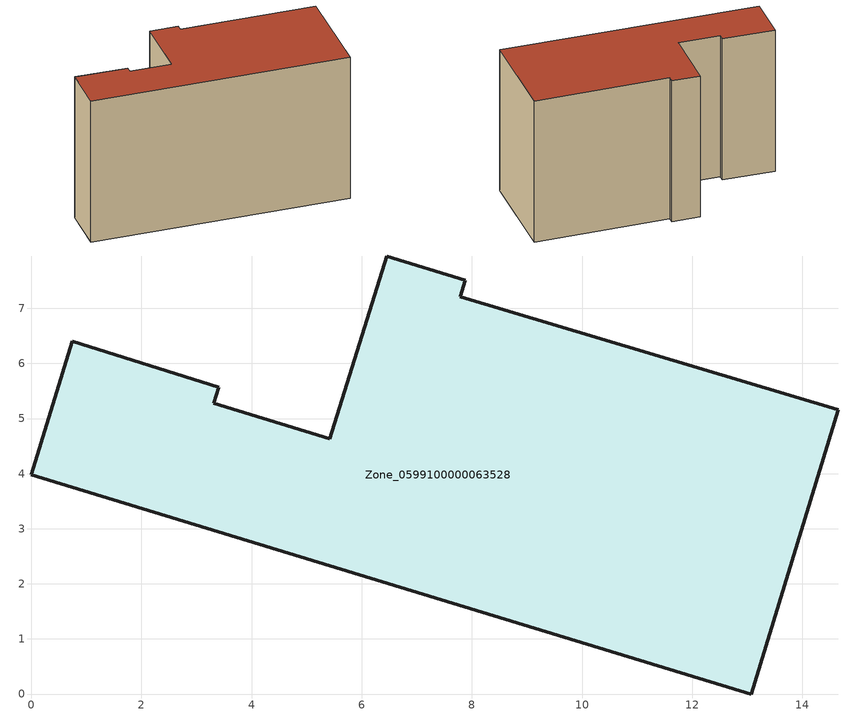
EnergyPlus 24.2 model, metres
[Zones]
Zone_0599100000063528
 floor ground (C_G): 0,3.98 0.74,6.4 3.4,5.57 3.31,5.28 5.42,4.63 6.45,7.95 7.88,7.51 7.79,7.21 14.65,5.16 13.07,0 z0
 wall outside (C_F): 13.07,0 14.65,5.16 7.79,7.21 7.88,7.51 6.45,7.95 5.42,4.63 3.31,5.28 3.4,5.57 0.74,6.4 0,3.98 13.07,0 z0:8.14
 roof outside (C_R): 0.74,6.4 0,3.98 13.07,0 14.65,5.16 7.79,7.21 7.88,7.51 6.45,7.95 5.42,4.63 3.31,5.28 3.4,5.57 z8.14
[BUILDING]
Pand.0599100000063528: North Axis=0; Terrain=City; Loads Convergence Tolerance Value=0.04; Temperature Convergence Tolerance Value=0.4; Solar Distribution=FullExterior; Maximum Number of Warmup Days=25; Minimum Number of Warmup Days=1
[Site:Location]
Rotterdam.The.Hague.AP_ZH_NLD Design_Conditions: Latitude=51.96; Longitude=4.45; Time Zone=1; Elevation=-4.5
[SITE:GROUNDTEMPERATURE:BUILDINGSURFACE]
18, 18, 18, 18, 18, 18, 18, 18, 18, 18, 18, 18
[MATERIAL] Thermal Absorptance=0.9; Solar Absorptance=0.7; Visible Absorptance=0.7
Name | Roughness | Thickness | Conductivity | Density | Specific Heat
G.TI.1975-1991 | MediumSmooth | 0.15 | 0.288461 | 540 | 1210
F.TI.1975-1991 | Rough | 0.3 | 0.230769 | 1920 | 840
R.TI.1975-1991 | MediumRough | 0.2 | 0.153846 | 1500 | 1000
[CONSTRUCTION]
C_G: G.TI.1975-1991
C_F: F.TI.1975-1991
C_R: R.TI.1975-1991
[ZONE]
Zone_0599100000063528: Type=1; Multiplier=1; Ceiling Height=Autocalculate; Volume=Autocalculate; Floor Area=autocalculate; Part of Total Floor Area=Yes
[ZONEINFILTRATION:DESIGNFLOWRATE]
Infil_Zone_0599100000063528: Zone or ZoneList or Space or SpaceList=Zone_0599100000063528; Schedule=AlwaysOn; Design Flow Rate Calculation Method=Flow/Area; Flow Rate per Floor Area=0.003; Constant Term Coefficient=1; Temperature Term Coefficient=0; Velocity Term Coefficient=0; Velocity Squared Term Coefficient=0
[HVACTEMPLATE:ZONE:IDEALLOADSAIRSYSTEM]
Zone_0599100000063528: Maximum Heating Supply Air Temperature=50; Minimum Cooling Supply Air Temperature=13; Maximum Heating Supply Air Humidity Ratio=0.0156; Minimum Cooling Supply Air Humidity Ratio=0.0077; Heating Limit=NoLimit; Cooling Limit=NoLimit; Dehumidification Control Type=ConstantSensibleHeatRatio; Cooling Sensible Heat Ratio=0.7; Dehumidification Setpoint=60; Humidification Control Type=None; Humidification Setpoint=30; Outdoor Air Method=None; Outdoor Air Flow Rate per Person=0.00944; Outdoor Air Flow Rate per Zone Floor Area=0; Outdoor Air Flow Rate per Zone=0; Demand Controlled Ventilation Type=None; Outdoor Air Economizer Type=NoEconomizer; Heat Recovery Type=None; Sensible Heat Recovery Effectiveness=0.7; Latent Heat Recovery Effectiveness=0.65
[ZONECONTROL:THERMOSTAT]
ThermostatControl_Zone_0599100000063528: Zone or ZoneList=Zone_0599100000063528; Control Type Schedule=DualSetpointControlType; Control 1=Thermostat_Zone_0599100000063528; Temperature Difference Between Cutout And Setpoint=0
[THERMOSTATSETPOINT:DUALSETPOINT]
Thermostat_Zone_0599100000063528: Heating Setpoint Temperature Schedule=HeatingSetpoint_Zone_0599100000063528; Cooling Setpoint Temperature Schedule=CoolingSetpoint_Zone_0599100000063528
[SCHEDULE:COMPACT]
HeatingSetpoint_Zone_0599100000063528: Through: 12/31, For: AllDays, Until: 24:00, 21
CoolingSetpoint_Zone_0599100000063528: Through: 12/31, For: AllDays, Until: 24:00, 24
DualSetpointControlType: Through: 12/31, For: AllDays, Until: 24:00, 4
AlwaysOn: Through: 12/31, For: AllDays, Until: 24:00, 1
